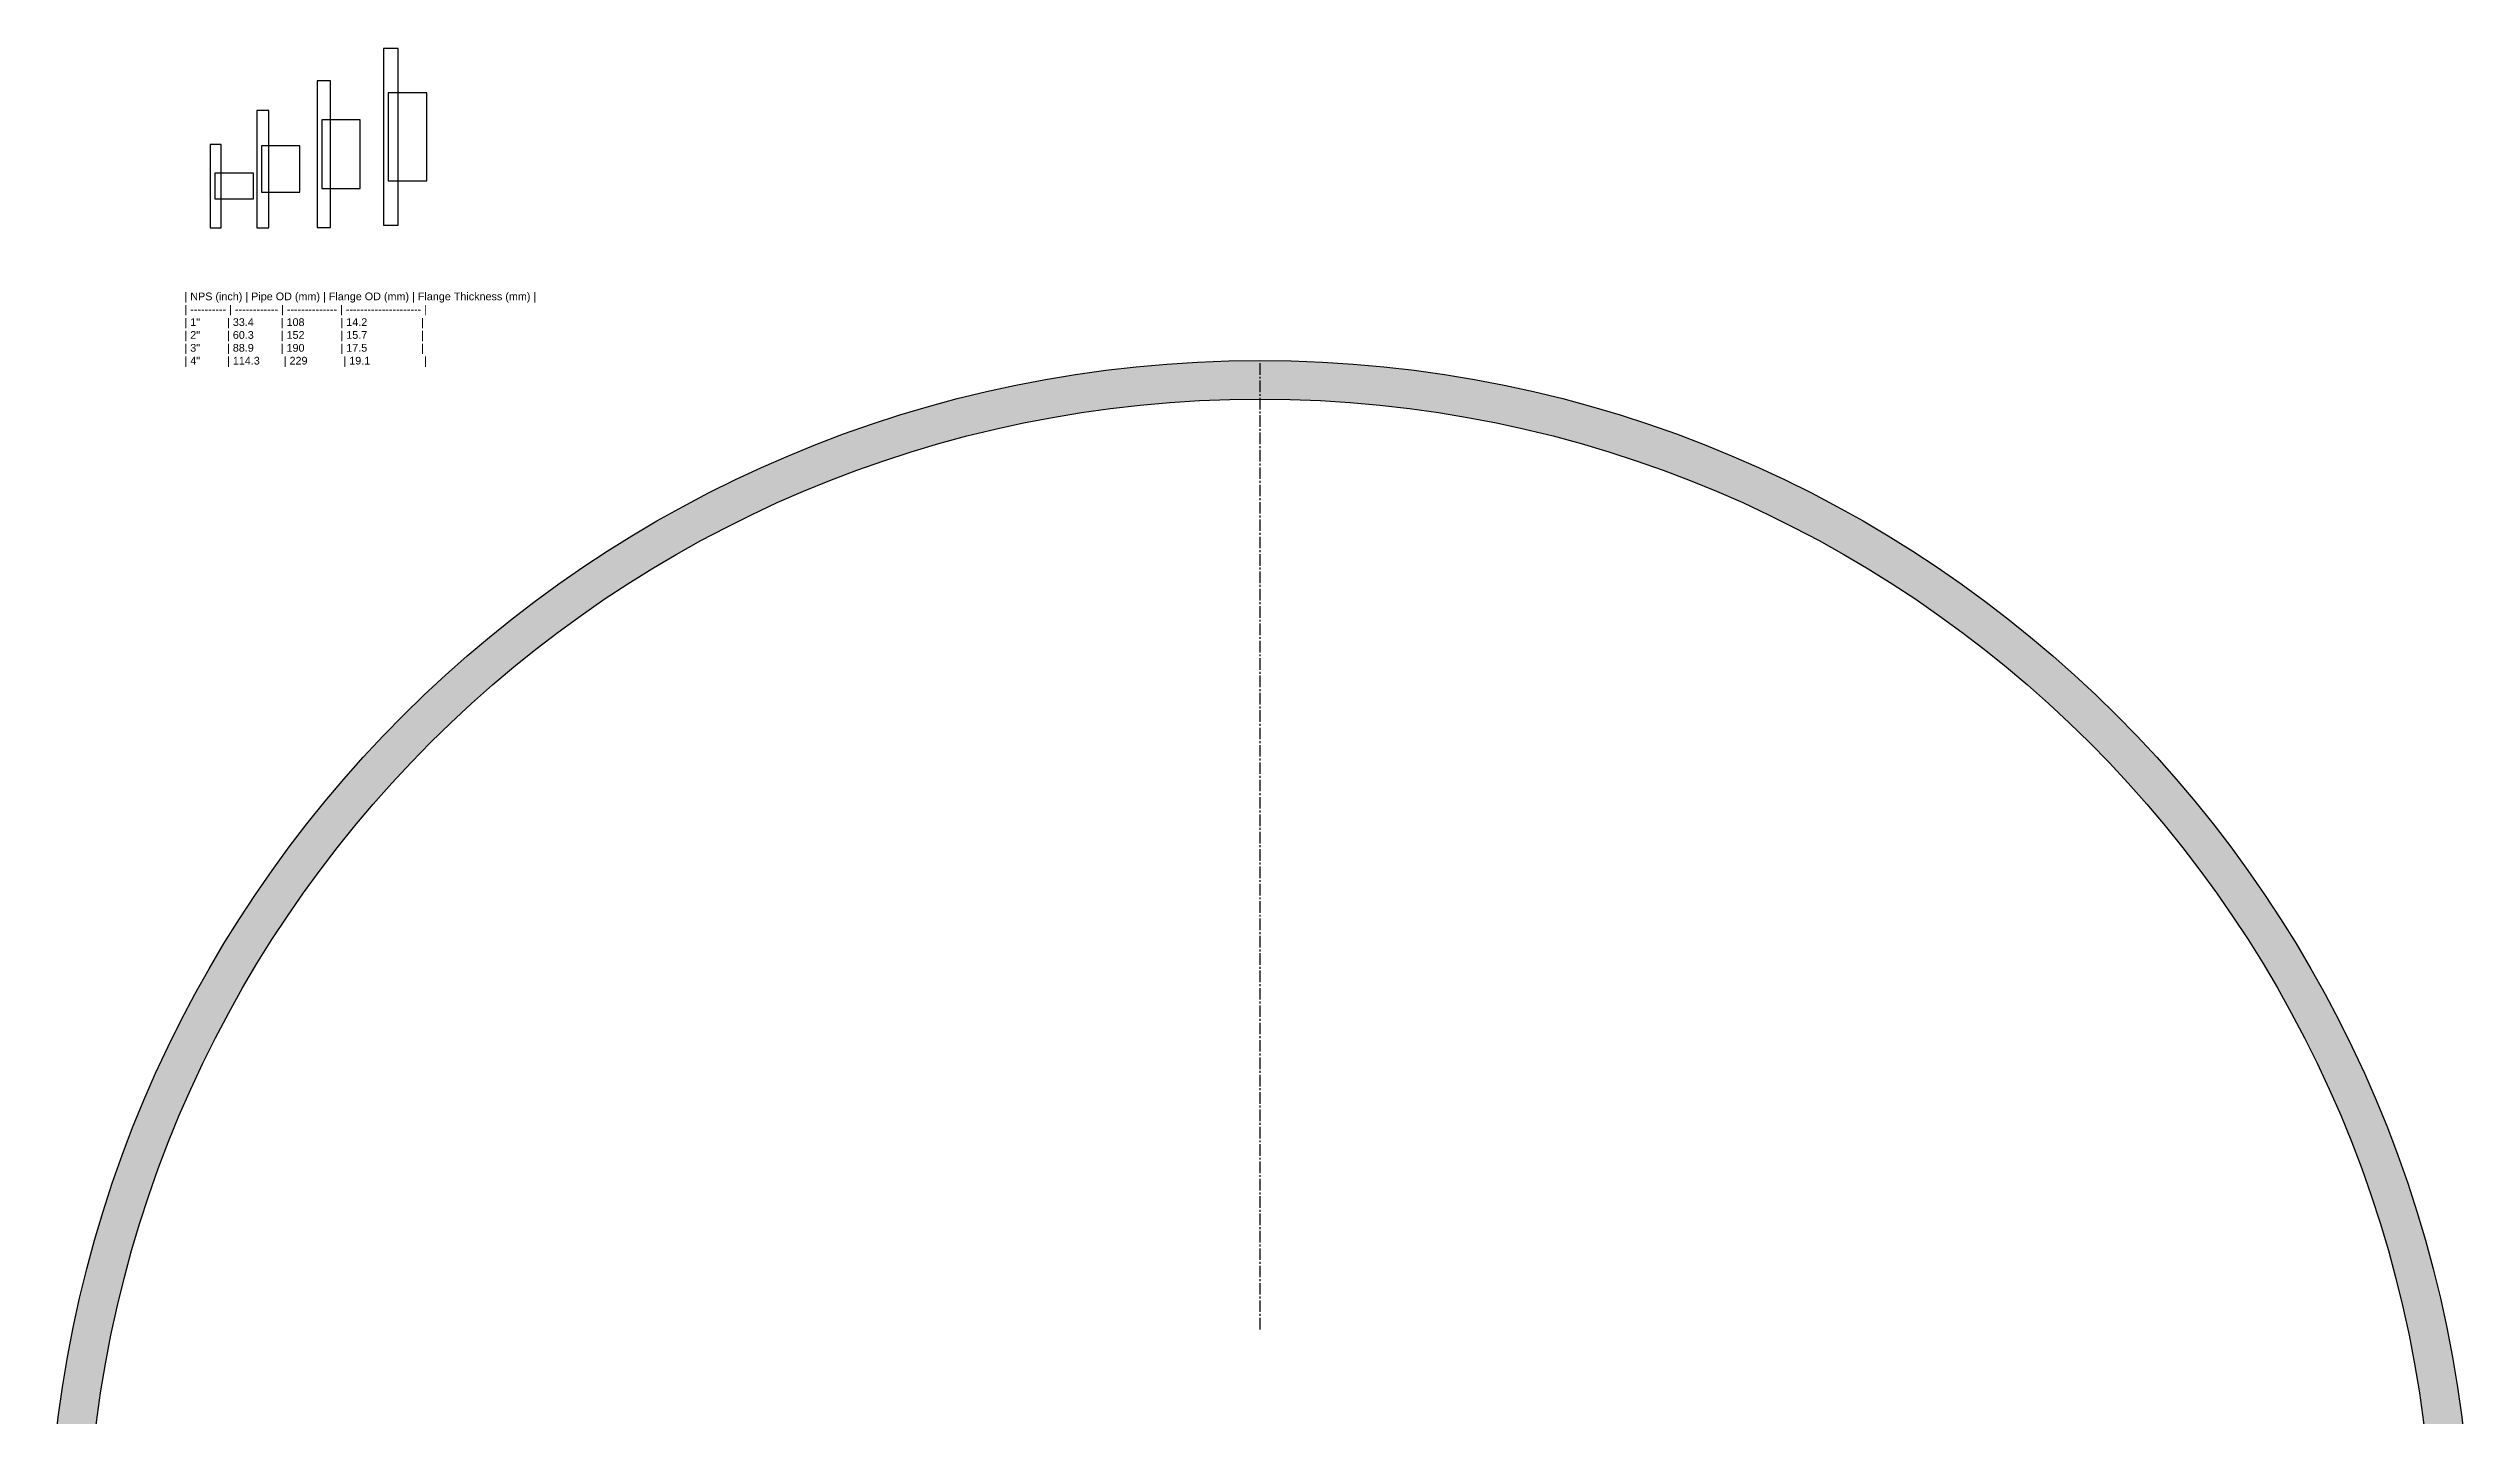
# Model space of a CAD drawing. Header units: millimetres. Extents: x 1251 to 7763, y 8 to 3563.
# Drawn here: x 1251 to 4391, y 1791 to 3563 of the extents above; entities that cross this region are included whole.
import ezdxf

# ---------------------------------------------------------------- set-up
doc = ezdxf.new("R2010")
doc.units = ezdxf.units.MM
doc.header["$LTSCALE"] = 20
doc.header["$MEASUREMENT"] = 0
doc.linetypes.add('CENTER2', pattern=[1.125, 0.75, -0.125, 0.125, -0.125])
doc.styles.get("Standard").update_dxf_attribs({"font": 'arial.ttf', "height": 10})

# ---------------------------------------------------------------- blocks, each defined once
blk = doc.blocks.new('*U1')
at = {"color": 0, "linetype": 'CENTER2', "transparency": 16777216}
for p, q in [((0, 314), (0, 1570.12)), ((-1570.12, 0), (-314, 0)), ((314, 0), (1570.12, 0)), ((0, -1570.12), (0, -314))]:
    blk.add_line(p, q, dxfattribs=at)
at = {"color": 0, "linetype": 'Continuous', "transparency": 16777216}
for p, q in [((0, -157), (0, 157)), ((-157, 0), (157, 0))]:
    blk.add_line(p, q, dxfattribs=at)

msp = doc.modelspace()

# ---------------------------------------------------------------- hatches: boundary and pattern name
h = msp.add_hatch()
h.set_pattern_fill('ANGLE', color=256, scale=30)
h.set_pattern_definition([(0, (0, 0), (0, 8.25), [6, -2.25]), (90, (0, 0), (-8.25, 5e-16), [6, -2.25])])
h.paths.add_polyline_path([(2821.349, 3108.45), (2821.349, 3158.45, 0.41421356), (1251.349, 1588.45), (1301.349, 1588.45, -0.41421356)])
h.paths.add_polyline_path([(1301.349, 1588.45), (1251.349, 1588.45, 0.19094388), (1677.63, 512.9), (1747.295, 512.9, -0.19909323)])
h.paths.add_polyline_path([(1844.386, 424), (1768.279, 424, 0.18590146), (2821.349, 18.45), (2821.349, 68.45, -0.1763105)])
h.paths.add_polyline_path([(4391.349, 1588.45), (4341.349, 1588.45, -0.41421356), (2821.349, 68.45), (2821.349, 18.45, 0.41421356)])
h.paths.add_polyline_path([(2821.349, 3158.45), (2821.349, 3108.45, -0.41421356), (4341.349, 1588.45), (4391.349, 1588.45, 0.41421356)])

# ---------------------------------------------------------------- linework, layer by layer
for points in [[(1685.504, 3334.012), (1704.604, 3334.012), (1704.604, 3563.012), (1685.504, 3563.012)], [(1599.318, 3330.957), (1616.818, 3330.957), (1616.818, 3520.957), (1599.318, 3520.957)], [(1691.504, 3391.362), (1741.504, 3391.362), (1741.504, 3505.662), (1691.504, 3505.662)], [(1521.203, 3330.66), (1536.903, 3330.66), (1536.903, 3482.66), (1521.203, 3482.66)], [(1605.318, 3381.507), (1655.318, 3381.507), (1655.318, 3470.407), (1605.318, 3470.407)], [(1460.769, 3330.66), (1474.969, 3330.66), (1474.969, 3438.66), (1460.769, 3438.66)], [(1527.203, 3376.51), (1577.203, 3376.51), (1577.203, 3436.81), (1527.203, 3436.81)], [(1466.769, 3367.96), (1516.769, 3367.96), (1516.769, 3401.36), (1466.769, 3401.36)]]:
    msp.add_lwpolyline(points, close=True)
for radius in [1570, 1520]:
    msp.add_circle((2821.349, 1588.45), radius)

# ---------------------------------------------------------------- block references
at = {"linetype": 'CENTER2'}
msp.add_blockref('*U1', (2821.349, 1588.45), dxfattribs=at)

# ---------------------------------------------------------------- texts
at = {"insert": (1427.488, 3246.572), "char_height": 10, "width": 476.05252, "attachment_point": 1}
msp.add_mtext('| NPS (inch) | Pipe OD (mm) | Flange OD (mm) | Flange Thickness (mm) |\\P| ---------- | ------------ | -------------- | --------------------- |\\P| 1"         | 33.4         | 108            | 14.2                  |\\P| 2"         | 60.3         | 152            | 15.7                  |\\P| 3"         | 88.9         | 190            | 17.5                  |\\P| 4"         | 114.3        | 229            | 19.1                  |\\P', dxfattribs=at)

doc.saveas('drawing.dxf')
